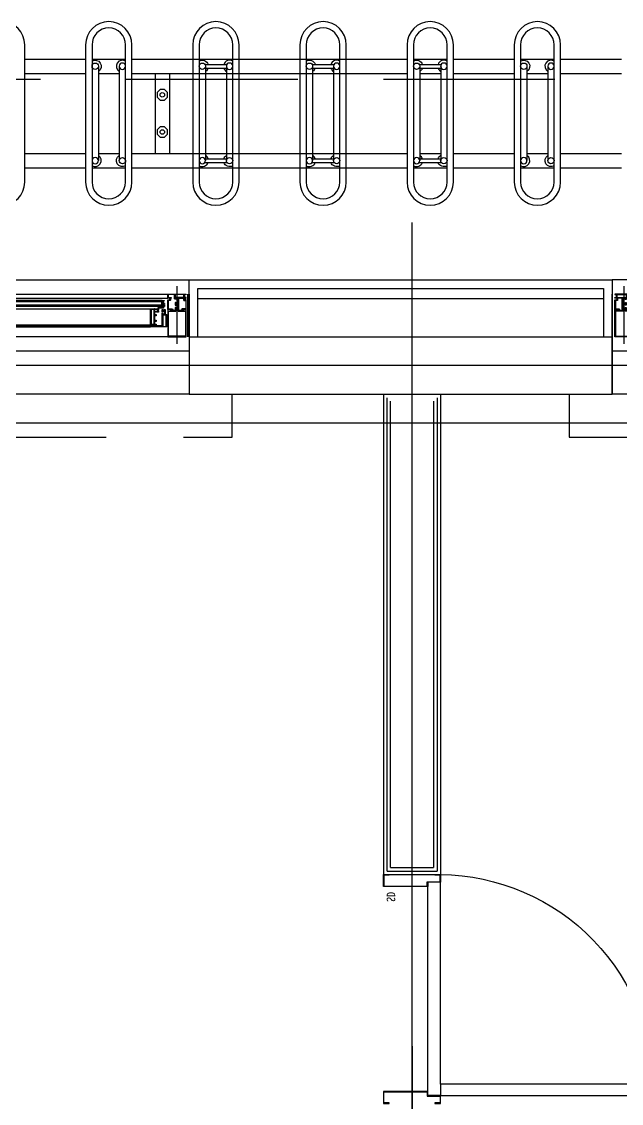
# Model space of a CAD drawing. Header units: millimetres. Extents: x -47382 to 204618, y -51045 to 127155.
# Drawn here: x 29034 to 31133, y 58391 to 62174 of the extents above; entities that cross this region are included whole.
import ezdxf
from ezdxf.enums import TextEntityAlignment as Align

# ---------------------------------------------------------------- set-up
doc = ezdxf.new("R2010")
doc.units = ezdxf.units.MM
doc.header["$LTSCALE"] = 300
doc.header["$MEASUREMENT"] = 0
for name, pattern in [('CEN', [62, 60, -1, 0, -1]), ('HID', [2, 1.1, -0.9]), ('STD_HIDDEN', [3, 2, -1])]:
    doc.linetypes.add(name, pattern=pattern)
doc.layers.get('0').update_dxf_attribs({"linetype": 'CONTINUOUS'})
for name, color, linetype in [('A-CEN', 1, 'CEN'), ('A-CURTAIN', 4, 'HID'), ('A-DOOR', 4, 'CONTINUOUS'), ('A-FLOR-FLIN-TYP2', 8, 'CONTINUOUS'), ('A-FLOR-INSL', 8, 'CONTINUOUS'), ('A-FLOR-LINE-ABOV', 6, 'STD_HIDDEN'), ('A-OUT-FIN-TYP2', 4, 'CONTINUOUS'), ('A-ST-AXIS-CEN', 252, 'CEN'), ('A-ST-CONC', 2, 'CONTINUOUS'), ('A-WALL-DRY1', 7, 'CONTINUOUS'), ('A-WIN', 4, 'CONTINUOUS'), ('base$0$A-FLOR-FLIN-TYP2', 8, 'CONTINUOUS')]:
    doc.layers.add(name, color=color, linetype=linetype)
doc.styles.add('돋움체', font='')
doc.styles.get('돋움체').set_extended_font_data('DotumChe')

# ---------------------------------------------------------------- blocks, each defined once
blk = doc.blocks.new('aw-1200a')
at = {"layer": 'A-WIN', "color": 4}
for p, q in [((0, 0), (200, 0)), ((0, 0), (0, -1220)), ((25.8, -42.5), (227.1, -42.5)), ((50, -75), (50, -1145)), ((186, -1145), (186, -75)), ((200, -1145), (200, -75)), ((177, -97.4), (153, -94.9)), ((156, -97.4), (162, -97.4)), ((156, -97.4), (156, -1122.6)), ((178, -97.4), (156, -97.4)), ((161, -97.4), (161, -1122.6)), ((173, -97.4), (173, -1122.6)), ((178, -97.4), (178, -1122.6)), ((85, -121.5), (85, -1085)), ((90, -121.5), (90, -1125.5)), ((93, -135), (93, -1085)), ((146, -113.9), (148, -113.9)), ((148, -135), (148, -1098.5)), ((146, -1106.1), (148, -1106.1)), ((177, -1122.6), (153, -1125.1)), ((156, -1122.6), (162, -1122.6)), ((178, -1122.6), (156, -1122.6)), ((25.8, -1177.5), (227.1, -1177.5)), ((0, -1220), (200, -1220))]:
    blk.add_line(p, q, dxfattribs=at)
for points in [[(146, -10), (146, -18.9, -1), (144.9, -18.9), (144.9, -18), (143.3, -18), (143.3, -24), (144.9, -24), (144.9, -23.1, -1), (146, -23.1), (146, -26.5, -0.414214), (145.5, -27), (143.5, -27, 0.414214), (143, -27.5), (143, -35.5, 0.414214), (143.5, -36), (157.2, -36), (157.5, -36.3), (157.8, -36), (185, -36, 0.414214), (186, -35), (186, -21.5), (185.3, -21.5, -1), (185.3, -20), (186, -20), (186, -10), (188, -10), (188, -14.9, 0.414214), (188.5, -15.4), (196.7, -15.4, -1), (196.7, -16.9), (188.5, -16.9, 0.414214), (188, -17.4), (188, -48, -0.414214), (187, -49), (184.5, -49), (184.5, -47.5), (185.7, -47.1, 0.322823), (186, -46.6), (186, -38.5, 0.414214), (185.5, -38), (169.5, -38, 0.414214), (169, -38.5), (169, -46.7, 0.284079), (169.3, -47.1), (170, -47.5), (170, -49), (162, -49, -0.414214), (161.5, -48.5), (161.5, -46.3, -1), (163, -46.3), (163, -46.5, 0.414214), (163.5, -47), (166.2, -47, 0.414214), (167, -46.2), (167, -38.8, 0.414214), (166.2, -38), (163.5, -38, 0.414214), (163, -38.5), (163, -38.8, -1), (161.5, -38.8), (161.5, -38.5, 0.414214), (161, -38), (154, -38, 0.414214), (153.5, -38.5), (153.5, -38.8, -1), (152, -38.8), (152, -38.5, 0.414214), (151.5, -38), (148.8, -38, 0.414214), (148, -38.8), (148, -46.2, 0.414214), (148.8, -47), (151.5, -47, 0.414214), (152, -46.5), (152, -46.3, -1), (153.5, -46.3), (153.5, -48.5, -0.414214), (153, -49), (143.5, -49, 0.414214), (143, -49.5), (143, -58.5, 0.414214), (143.5, -59), (144, -59, 0.414214), (144.5, -58.5), (144.5, -57.1, -1), (146, -57.1), (146, -62, -1), (144.9, -62), (144.9, -61), (143.3, -61), (143.3, -67), (144.9, -67), (144.9, -66.1, -1), (146, -66.1), (146, -75), (50, -75), (50, -10)], [(145, -38.5), (141, -38.5, -0.414214), (140.5, -38), (140.5, -13, 0.414214), (140, -12.5), (53, -12.5, 0.414214), (52.5, -13), (52.5, -72, 0.414214), (53, -72.5), (140, -72.5, 0.414214), (140.5, -72), (140.5, -47, -0.414214), (141, -46.5), (145, -46.5, 0.414214), (145.5, -46), (145.5, -39, 0.414214)], [(143.9, -23.9, -0.414214), (143.4, -23.4), (143.4, -18.7, -0.414214), (143.9, -18.2), (144.4, -18.2, -0.414214), (144.9, -18.7), (144.9, -19.5, 0.696601), (146.3, -19.5), (146.3, -10), (179, -10, -0.414214), (180, -11), (180, -17.5), (185.5, -17.5), (185.5, -19.5), (179, -19.5, -0.414214), (178, -18.5), (178, -12), (148.6, -12), (148.6, -25.5), (146.3, -25.5), (146.3, -22.5, 0.696601), (144.9, -22.5), (144.9, -23.4, -0.414214), (144.4, -23.9)], [(198, -17), (189.1, -17, 1), (189.1, -18.5), (198, -18.5, -0.414214), (198.5, -19), (198.5, -48.3, -0.414214), (197.5, -49.3), (184.2, -49.3), (184.2, -47.3), (185.7, -46.8), (185.7, -45.3), (183.7, -45.3, 0.414214), (182.7, -46.3), (182.7, -49.8, 0.414214), (183.7, -50.8), (197.5, -50.8, -0.414214), (198.5, -51.8), (198.5, -73, -0.414214), (198, -73.5), (188, -73.5, -0.414214), (187.5, -73), (187.5, -63.5), (185.3, -63.5, 1), (185.3, -65), (186, -65), (186, -75), (200, -75), (200, -10), (198.5, -10), (198.5, -16.5, -0.414214)], [(90, -135), (90, -131.5, 1), (88.5, -131.5), (88.5, -133), (87, -133), (87, -125), (88.5, -125), (88.5, -126.5, 1), (90, -126.5), (90, -123), (87, -123), (87, -95.5, -0.414213), (88, -94.5), (131.9, -94.5, 0.414213), (132.4, -94), (132.4, -92, 1), (131.4, -92), (131.4, -92.5), (129, -92.5, -0.414214), (128.5, -92), (128.5, -86, -0.414214), (129, -85.5), (131.4, -85.5), (131.4, -86, 1), (132.4, -86), (132.4, -85.5), (137.6, -85.5), (137.6, -86, 1), (138.6, -86), (138.6, -85.5), (141, -85.5, -0.414214), (141.5, -86), (141.5, -92, -0.414214), (141, -92.5), (138.6, -92.5), (138.6, -92, 1), (137.6, -92), (137.6, -94, 0.414214), (138.1, -94.5), (146, -94.5), (146, -91, 0.414214), (145.5, -90.5), (145.5, -90.5, 0.414214), (145, -91), (145, -92.5), (143.5, -92.5), (143.5, -85.5), (145, -85.5), (145, -87, 1), (146, -87), (146, -83.5), (135.3, -83.5), (135, -83.8), (134.7, -83.5), (129.5, -83.5, -0.414214), (129, -83), (129, -78), (121, -78), (121, -76, 0.414214), (120, -75, 0.414214), (119, -76), (119, -78), (93, -78), (93, -76, 0.414214), (92, -75, 0.414214), (91, -76), (91, -78), (85, -78), (85, -135)], [(143.9, -61.1, 0.414214), (143.4, -61.6), (143.4, -66.3, 0.414214), (143.9, -66.8), (144.4, -66.8, 0.414214), (144.9, -66.3), (144.9, -65.5, -0.696601), (146.3, -65.5), (146.3, -75), (179, -75, 0.414214), (180, -74), (180, -67.5), (185.5, -67.5), (185.5, -65.5), (179, -65.5, 0.414214), (178, -66.5), (178, -73), (148.6, -73), (148.6, -59.5), (146.3, -59.5), (146.3, -62.5, -0.696601), (144.9, -62.5), (144.9, -61.6, 0.414214), (144.4, -61.1)], [(90, -1085), (90, -1088.5, -1), (88.5, -1088.5), (88.5, -1087), (87, -1087), (87, -1095), (88.5, -1095), (88.5, -1093.5, -1), (90, -1093.5), (90, -1097), (87, -1097), (87, -1124.5, 0.414213), (88, -1125.5), (131.9, -1125.5, -0.414213), (132.4, -1126), (132.4, -1128, -1), (131.4, -1128), (131.4, -1127.5), (129, -1127.5, 0.414214), (128.5, -1128), (128.5, -1134, 0.414214), (129, -1134.5), (131.4, -1134.5), (131.4, -1134, -1), (132.4, -1134), (132.4, -1134.5), (137.6, -1134.5), (137.6, -1134, -1), (138.6, -1134), (138.6, -1134.5), (141, -1134.5, 0.414214), (141.5, -1134), (141.5, -1128, 0.414214), (141, -1127.5), (138.6, -1127.5), (138.6, -1128, -1), (137.6, -1128), (137.6, -1126, -0.414214), (138.1, -1125.5), (146, -1125.5), (146, -1129, -0.414214), (145.5, -1129.5), (145.5, -1129.5, -0.414214), (145, -1129), (145, -1127.5), (143.5, -1127.5), (143.5, -1134.5), (145, -1134.5), (145, -1133, -1), (146, -1133), (146, -1136.5), (135.3, -1136.5), (135, -1136.2), (134.7, -1136.5), (129.5, -1136.5, 0.414214), (129, -1137), (129, -1142), (121, -1142), (121, -1144, -0.414214), (120, -1145, -0.414214), (119, -1144), (119, -1142), (93, -1142), (93, -1144, -0.414214), (92, -1145, -0.414214), (91, -1144), (91, -1142), (85, -1142), (85, -1085)], [(146, -1210), (146, -1201.1, 1), (144.9, -1201.1), (144.9, -1202), (143.3, -1202), (143.3, -1196), (144.9, -1196), (144.9, -1196.9, 1), (146, -1196.9), (146, -1193.5, 0.414214), (145.5, -1193), (143.5, -1193, -0.414214), (143, -1192.5), (143, -1184.5, -0.414214), (143.5, -1184), (157.2, -1184), (157.5, -1183.7), (157.8, -1184), (185, -1184, -0.414214), (186, -1185), (186, -1198.5), (185.3, -1198.5, 1), (185.3, -1200), (186, -1200), (186, -1210), (188, -1210), (188, -1205.1, -0.414214), (188.5, -1204.6), (196.7, -1204.6, 1), (196.7, -1203.1), (188.5, -1203.1, -0.414214), (188, -1202.6), (188, -1172, 0.414214), (187, -1171), (184.5, -1171), (184.5, -1172.5), (185.7, -1172.9, -0.322823), (186, -1173.4), (186, -1181.5, -0.414214), (185.5, -1182), (169.5, -1182, -0.414214), (169, -1181.5), (169, -1173.3, -0.284079), (169.3, -1172.9), (170, -1172.5), (170, -1171), (162, -1171, 0.414214), (161.5, -1171.5), (161.5, -1173.7, 1), (163, -1173.7), (163, -1173.5, -0.414214), (163.5, -1173), (166.2, -1173, -0.414214), (167, -1173.8), (167, -1181.2, -0.414214), (166.2, -1182), (163.5, -1182, -0.414214), (163, -1181.5), (163, -1181.2, 1), (161.5, -1181.2), (161.5, -1181.5, -0.414214), (161, -1182), (154, -1182, -0.414214), (153.5, -1181.5), (153.5, -1181.2, 1), (152, -1181.2), (152, -1181.5, -0.414214), (151.5, -1182), (148.8, -1182, -0.414214), (148, -1181.2), (148, -1173.8, -0.414214), (148.8, -1173), (151.5, -1173, -0.414214), (152, -1173.5), (152, -1173.7, 1), (153.5, -1173.7), (153.5, -1171.5, 0.414214), (153, -1171), (143.5, -1171, -0.414214), (143, -1170.5), (143, -1161.5, -0.414214), (143.5, -1161), (144, -1161, -0.414214), (144.5, -1161.5), (144.5, -1162.9, 1), (146, -1162.9), (146, -1158, 1), (144.9, -1158), (144.9, -1159), (143.3, -1159), (143.3, -1153), (144.9, -1153), (144.9, -1153.9, 1), (146, -1153.9), (146, -1145), (50, -1145), (50, -1210)], [(145, -1181.5), (141, -1181.5, 0.414214), (140.5, -1182), (140.5, -1207, -0.414214), (140, -1207.5), (53, -1207.5, -0.414214), (52.5, -1207), (52.5, -1148, -0.414214), (53, -1147.5), (140, -1147.5, -0.414214), (140.5, -1148), (140.5, -1173, 0.414214), (141, -1173.5), (145, -1173.5, -0.414214), (145.5, -1174), (145.5, -1181, -0.414214)], [(143.9, -1158.9, -0.414214), (143.4, -1158.4), (143.4, -1153.7, -0.414214), (143.9, -1153.2), (144.4, -1153.2, -0.414214), (144.9, -1153.7), (144.9, -1154.5, 0.696601), (146.3, -1154.5), (146.3, -1145), (179, -1145, -0.414214), (180, -1146), (180, -1152.5), (185.5, -1152.5), (185.5, -1154.5), (179, -1154.5, -0.414214), (178, -1153.5), (178, -1147), (148.6, -1147), (148.6, -1160.5), (146.3, -1160.5), (146.3, -1157.5, 0.696601), (144.9, -1157.5), (144.9, -1158.4, -0.414214), (144.4, -1158.9)], [(198, -1203), (189.1, -1203, -1), (189.1, -1201.5), (198, -1201.5, 0.414214), (198.5, -1201), (198.5, -1171.7, 0.414214), (197.5, -1170.7), (184.2, -1170.7), (184.2, -1172.7), (185.7, -1173.2), (185.7, -1174.7), (183.7, -1174.7, -0.414214), (182.7, -1173.7), (182.7, -1170.2, -0.414214), (183.7, -1169.2), (197.5, -1169.2, 0.414214), (198.5, -1168.2), (198.5, -1147, 0.414214), (198, -1146.5), (188, -1146.5, 0.414214), (187.5, -1147), (187.5, -1156.5), (185.3, -1156.5, -1), (185.3, -1155), (186, -1155), (186, -1145), (200, -1145), (200, -1210), (198.5, -1210), (198.5, -1203.5, 0.414214)], [(143.9, -1196.1, 0.414214), (143.4, -1196.6), (143.4, -1201.3, 0.414214), (143.9, -1201.8), (144.4, -1201.8, 0.414214), (144.9, -1201.3), (144.9, -1200.5, -0.696601), (146.3, -1200.5), (146.3, -1210), (179, -1210, 0.414214), (180, -1209), (180, -1202.5), (185.5, -1202.5), (185.5, -1200.5), (179, -1200.5, 0.414214), (178, -1201.5), (178, -1208), (148.6, -1208), (148.6, -1194.5), (146.3, -1194.5), (146.3, -1197.5, -0.696601), (144.9, -1197.5), (144.9, -1196.6, 0.414214), (144.4, -1196.1)]]:
    blk.add_lwpolyline(points, format="xyb", close=True, dxfattribs=at)
for points in [[(126.5, -80), (126.5, -92.5), (87, -92.5), (87, -80)], [(177, -97.4), (153, -97.4), (153, -94.9), (177, -94.9)], [(95, -133), (95, -123), (146, -123), (146, -133)], [(95, -1087), (95, -1097), (146, -1097), (146, -1087)], [(126.5, -1140), (126.5, -1127.5), (87, -1127.5), (87, -1140)], [(177, -1122.6), (153, -1122.6), (153, -1125.1), (177, -1125.1)]]:
    blk.add_lwpolyline(points, close=True, dxfattribs=at)
for points in [[(148, -121.5), (148.5, -121.5, 1), (148.5, -120), (148, -120), (148, -116.3), (147.7, -116), (148, -115.7), (148, -108.8), (153, -108.8), (153, -94.9), (155, -94.9), (155, -93.6), (153, -93.6), (153, -91.4), (167.7, -91.4), (167.7, -93.6), (165.7, -93.6), (165.7, -94.9), (169, -94.9), (169, -91.4), (178, -91.4), (178, -87.5, 0.414214), (177.7, -87.2), (176.8, -87.2, 0.414214), (176.5, -87.5), (176.5, -89.4), (167.2, -89.4), (167.2, -86.2), (164.2, -86.2, 0.414214), (163.7, -86.7), (163.7, -87.4, 0.414214), (164.2, -87.9), (165.2, -87.9), (165.2, -89.4), (163.7, -89.4), (161.5, -89.4), (161.5, -86.2), (157, -86.2, 0.414214), (156.5, -86.7), (156.5, -87.4, 0.414214), (157, -87.9), (159.5, -87.9), (159.5, -89.4), (151, -89.4), (151, -106.8), (144.5, -106.8, 0.414214), (144, -107.3, 0.414214), (144.5, -107.8), (145.4, -107.8, -0.414214), (146, -108.4, -0.414214), (145.4, -109), (139.2, -109, -0.414214), (138.6, -108.4, -0.414214), (139.2, -107.8), (140.1, -107.8, 0.414214), (140.6, -107.3, 0.414214), (140.1, -106.8), (137, -106.8), (137, -112.9, 0.414214), (137.5, -113.4), (139.5, -113.4, 1), (139.5, -112.4, -0.414214), (139, -111.9), (139, -111.6, -0.414214), (139.6, -111), (145.4, -111, -0.414214), (146, -111.6), (146, -111.9, -0.414214), (145.5, -112.4, 1), (145.5, -113.4, -0.414214), (146, -113.9), (146, -118.1, -0.414214), (145.5, -118.6, 1), (145.5, -119.6, -0.414214), (146, -120.1), (146, -120.4, -0.414214), (145.4, -121), (139.6, -121, -0.414214), (139, -120.4), (139, -120.1, -0.414214), (139.5, -119.6, 1), (139.5, -118.6), (137.5, -118.6, 0.414214), (137, -119.1), (137, -121), (128.5, -121), (128.5, -116), (124, -116), (124, -118), (126.5, -118), (126.5, -121), (106.5, -121), (106.5, -118), (109, -118), (109, -116), (104.5, -116), (104.5, -121), (95, -121), (95, -116), (93, -116), (93, -135), (148, -135), (148, -121.5)], [(148, -1098.5), (148.5, -1098.5, -1), (148.5, -1100), (148, -1100), (148, -1103.7), (147.7, -1104), (148, -1104.3), (148, -1111.2), (153, -1111.2), (153, -1125.1), (155, -1125.1), (155, -1126.4), (153, -1126.4), (153, -1128.6), (167.7, -1128.6), (167.7, -1126.4), (165.7, -1126.4), (165.7, -1125.1), (169, -1125.1), (169, -1128.6), (178, -1128.6), (178, -1132.5, -0.414214), (177.7, -1132.8), (176.8, -1132.8, -0.414214), (176.5, -1132.5), (176.5, -1130.6), (167.2, -1130.6), (167.2, -1133.8), (164.2, -1133.8, -0.414214), (163.7, -1133.3), (163.7, -1132.6, -0.414214), (164.2, -1132.1), (165.2, -1132.1), (165.2, -1130.6), (163.7, -1130.6), (161.5, -1130.6), (161.5, -1133.8), (157, -1133.8, -0.414214), (156.5, -1133.3), (156.5, -1132.6, -0.414214), (157, -1132.1), (159.5, -1132.1), (159.5, -1130.6), (151, -1130.6), (151, -1113.2), (144.5, -1113.2, -0.414214), (144, -1112.7, -0.414214), (144.5, -1112.2), (145.4, -1112.2, 0.414214), (146, -1111.6, 0.414214), (145.4, -1111), (139.2, -1111, 0.414214), (138.6, -1111.6, 0.414214), (139.2, -1112.2), (140.1, -1112.2, -0.414214), (140.6, -1112.7, -0.414214), (140.1, -1113.2), (137, -1113.2), (137, -1107.1, -0.414214), (137.5, -1106.6), (139.5, -1106.6, -1), (139.5, -1107.6, 0.414214), (139, -1108.1), (139, -1108.4, 0.414214), (139.6, -1109), (145.4, -1109, 0.414214), (146, -1108.4), (146, -1108.1, 0.414214), (145.5, -1107.6, -1), (145.5, -1106.6, 0.414214), (146, -1106.1), (146, -1101.9, 0.414214), (145.5, -1101.4, -1), (145.5, -1100.4, 0.414214), (146, -1099.9), (146, -1099.6, 0.414214), (145.4, -1099), (139.6, -1099, 0.414214), (139, -1099.6), (139, -1099.9, 0.414214), (139.5, -1100.4, -1), (139.5, -1101.4), (137.5, -1101.4, -0.414214), (137, -1100.9), (137, -1099), (128.5, -1099), (128.5, -1104), (124, -1104), (124, -1102), (126.5, -1102), (126.5, -1099), (106.5, -1099), (106.5, -1102), (109, -1102), (109, -1104), (104.5, -1104), (104.5, -1099), (95, -1099), (95, -1104), (93, -1104), (93, -1085), (148, -1085), (148, -1098.5)]]:
    blk.add_lwpolyline(points, format="xyb", dxfattribs=at)
for centre, radius, start, end in [((135, -99.8), 6.14, 63.4061, 116.5939), ((127.7, -116), 9.86, 343.8262, 16.1738), ((185.9, -94.4), 8.43, 159.237, 200.763), ((135, -1120.2), 6.14, 243.4061, 296.5939), ((127.7, -1104), 9.86, 343.8262, 16.1738), ((185.9, -1125.6), 8.43, 159.237, 200.763)]:
    blk.add_arc(centre, radius, start, end, dxfattribs=at)
blk = doc.blocks.new('A$C425351A3')
at = {"layer": 'A-DOOR', "color": 4}
for p, q in [((0, 27.1), (0, 227.1)), ((0, 227.1), (3620, 227.1)), ((42.5, 201.3), (42.5, 0)), ((0, 177.1), (0, 27.1)), ((5, 177.1), (5, 27.1)), ((75, 177.1), (2377.5, 177.1)), ((1117.5, 137.1), (94.5, 137.1)), ((1117.5, 142.1), (135, 142.1)), ((1117.5, 134.1), (135, 134.1)), ((113.9, 81.1), (113.9, 79.1)), ((1145.7, 79.1), (121.5, 79.1)), ((2377.5, 41.1), (75, 41.1)), ((97.4, 50.1), (94.9, 74.1)), ((97.4, 71.1), (97.4, 65.1)), ((97.4, 71.1), (1155.1, 71.1)), ((97.4, 49.1), (97.4, 71.1)), ((97.4, 66.1), (1155.1, 66.1)), ((97.4, 54.1), (1155.1, 54.1)), ((97.4, 49.1), (2355.1, 49.1)), ((2377.5, 27.1), (75, 27.1))]:
    blk.add_line(p, q, dxfattribs=at)
for points in [[(10, 81.1), (19, 81.1, 1), (19, 82.2), (18, 82.2), (18, 83.8), (24, 83.8), (24, 82.2), (23.1, 82.2, 1), (23.1, 81.1), (26.5, 81.1, 0.414214), (27, 81.6), (27, 83.6, -0.414214), (27.5, 84.1), (35.5, 84.1, -0.414214), (36, 83.6), (36, 69.9), (36.3, 69.6), (36, 69.3), (36, 42.1, -0.414214), (35, 41.1), (21.5, 41.1), (21.5, 41.8, 1), (20, 41.8), (20, 41.1), (10, 41.1), (10, 39.1), (14.9, 39.1, -0.414214), (15.4, 38.6), (15.4, 30.3, 1), (16.9, 30.3), (16.9, 38.6, -0.414214), (17.4, 39.1), (48, 39.1, 0.414214), (49, 40.1), (49, 42.6), (47.5, 42.6), (47.1, 41.4, -0.322823), (46.6, 41.1), (38.5, 41.1, -0.414214), (38, 41.6), (38, 57.6, -0.414214), (38.5, 58.1), (46.7, 58.1, -0.284079), (47.1, 57.8), (47.5, 57.1), (49, 57.1), (49, 65.1, 0.414214), (48.5, 65.6), (46.3, 65.6, 1), (46.3, 64.1), (46.5, 64.1, -0.414214), (47, 63.6), (47, 60.9, -0.414214), (46.2, 60.1), (38.8, 60.1, -0.414214), (38, 60.9), (38, 63.6, -0.414214), (38.5, 64.1), (38.8, 64.1, 1), (38.8, 65.6), (38.5, 65.6, -0.414214), (38, 66.1), (38, 73.1, -0.414214), (38.5, 73.6), (38.8, 73.6, 1), (38.8, 75.1), (38.5, 75.1, -0.414214), (38, 75.6), (38, 78.3, -0.414214), (38.8, 79.1), (46.2, 79.1, -0.414214), (47, 78.3), (47, 75.6, -0.414214), (46.5, 75.1), (46.3, 75.1, 1), (46.3, 73.6), (48.5, 73.6, 0.414214), (49, 74.1), (49, 83.6, -0.414214), (49.5, 84.1), (58.5, 84.1, -0.414214), (59, 83.6), (59, 83.1, -0.414214), (58.5, 82.6), (57.1, 82.6, 1), (57.1, 81.1), (62, 81.1, 1), (62, 82.2), (61, 82.2), (61, 83.8), (67, 83.8), (67, 82.2), (66.1, 82.2, 1), (66.1, 81.1), (75, 81.1), (75, 177.1), (10, 177.1)], [(38.5, 82.1), (38.5, 86.1, 0.414214), (38, 86.6), (13, 86.6, -0.414214), (12.5, 87.1), (12.5, 174.1, -0.414214), (13, 174.6), (72, 174.6, -0.414214), (72.5, 174.1), (72.5, 87.1, -0.414214), (72, 86.6), (47, 86.6, 0.414214), (46.5, 86.1), (46.5, 82.1, -0.414214), (46, 81.6), (39, 81.6, -0.414214)], [(135, 137.1), (131.5, 137.1, -1), (131.5, 138.6), (133, 138.6), (133, 140.1), (125, 140.1), (125, 138.6), (126.5, 138.6, -1), (126.5, 137.1), (123, 137.1), (123, 140.1), (95.5, 140.1, 0.414213), (94.5, 139.1), (94.5, 95.2, -0.414213), (94, 94.7), (92, 94.7, -1), (92, 95.7), (92.5, 95.7), (92.5, 98.1, 0.414214), (92, 98.6), (86, 98.6, 0.414214), (85.5, 98.1), (85.5, 95.7), (86, 95.7, -1), (86, 94.7), (85.5, 94.7), (85.5, 89.5), (86, 89.5, -1), (86, 88.5), (85.5, 88.5), (85.5, 86.1, 0.414214), (86, 85.6), (92, 85.6, 0.414214), (92.5, 86.1), (92.5, 88.5), (92, 88.5, -1), (92, 89.5), (94, 89.5, -0.414214), (94.5, 89), (94.5, 81.1), (91, 81.1, -0.414214), (90.5, 81.6), (90.5, 81.6, -0.414214), (91, 82.1), (92.5, 82.1), (92.5, 83.6), (85.5, 83.6), (85.5, 82.1), (87, 82.1, -1), (87, 81.1), (83.5, 81.1), (83.5, 91.8), (83.8, 92.1), (83.5, 92.4), (83.5, 97.6, 0.414214), (83, 98.1), (78, 98.1), (78, 106.1), (76, 106.1, -0.414214), (75, 107.1, -0.414214), (76, 108.1), (78, 108.1), (78, 134.1), (76, 134.1, -0.414214), (75, 135.1, -0.414214), (76, 136.1), (78, 136.1), (78, 142.1), (135, 142.1)], [(23.9, 83.2, 0.414214), (23.4, 83.7), (18.7, 83.7, 0.414214), (18.2, 83.2), (18.2, 82.7, 0.414214), (18.7, 82.2), (19.5, 82.2, -0.696601), (19.5, 80.8), (10, 80.8), (10, 48.1, 0.414214), (11, 47.1), (17.5, 47.1), (17.5, 41.6), (19.5, 41.6), (19.5, 48.1, 0.414214), (18.5, 49.1), (12, 49.1), (12, 78.5), (25.5, 78.5), (25.5, 80.8), (22.5, 80.8, -0.696601), (22.5, 82.2), (23.4, 82.2, 0.414214), (23.9, 82.7)], [(61.2, 83.2, -0.414214), (61.7, 83.7), (66.4, 83.7, -0.414214), (66.9, 83.2), (66.9, 82.7, -0.414214), (66.4, 82.2), (65.5, 82.2, 0.696601), (65.5, 80.8), (75, 80.8), (75, 48.1, -0.414214), (74, 47.1), (67.5, 47.1), (67.5, 41.6), (65.5, 41.6), (65.5, 48.1, -0.414214), (66.5, 49.1), (73, 49.1), (73, 78.5), (59.5, 78.5), (59.5, 80.8), (62.5, 80.8, 0.696601), (62.5, 82.2), (61.7, 82.2, -0.414214), (61.2, 82.7)], [(17, 29.1), (17, 38, -1), (18.5, 38), (18.5, 29.1, 0.414214), (19, 28.6), (48.3, 28.6, 0.414214), (49.3, 29.6), (49.3, 42.9), (47.3, 42.9), (46.8, 41.4), (45.3, 41.4), (45.3, 43.4, -0.414214), (46.3, 44.4), (49.8, 44.4, -0.414214), (50.8, 43.4), (50.8, 29.6, 0.414214), (51.8, 28.6), (73, 28.6, 0.414214), (73.5, 29.1), (73.5, 39.1, 0.414214), (73, 39.6), (63.5, 39.6), (63.5, 41.8, -1), (65, 41.8), (65, 41.1), (75, 41.1), (75, 27.1), (10, 27.1), (10, 28.6), (16.5, 28.6, 0.414214)]]:
    blk.add_lwpolyline(points, format="xyb", close=True, dxfattribs=at)
for points in [[(80, 100.6), (92.5, 100.6), (92.5, 140.1), (80, 140.1)], [(133, 132.1), (123, 132.1), (123, 81.1), (133, 81.1)], [(97.4, 50.1), (97.4, 74.1), (94.9, 74.1), (94.9, 50.1)]]:
    blk.add_lwpolyline(points, close=True, dxfattribs=at)
blk.add_lwpolyline([(121.5, 79.1), (121.5, 78.6, -1), (120, 78.6), (120, 79.1), (116.3, 79.1), (116, 79.4), (115.7, 79.1), (108.8, 79.1), (108.8, 74.1), (94.9, 74.1), (94.9, 72.1), (93.6, 72.1), (93.6, 74.1), (91.4, 74.1), (91.4, 59.4), (93.6, 59.4), (93.6, 61.4), (94.9, 61.4), (94.9, 58.1), (91.4, 58.1), (91.4, 49.1), (87.5, 49.1, -0.414214), (87.2, 49.4), (87.2, 50.3, -0.414214), (87.5, 50.6), (89.4, 50.6), (89.4, 59.9), (86.2, 59.9), (86.2, 62.9, -0.414214), (86.7, 63.4), (87.4, 63.4, -0.414214), (87.9, 62.9), (87.9, 61.9), (89.4, 61.9), (89.4, 63.4), (89.4, 65.6), (86.2, 65.6), (86.2, 70.1, -0.414214), (86.7, 70.6), (87.4, 70.6, -0.414214), (87.9, 70.1), (87.9, 67.6), (89.4, 67.6), (89.4, 76.1), (106.8, 76.1), (106.8, 82.6, -0.414214), (107.3, 83.1, -0.414214), (107.8, 82.6), (107.8, 81.7, 0.414214), (108.4, 81.1, 0.414214), (109, 81.7), (109, 87.9, 0.414214), (108.4, 88.5, 0.414214), (107.8, 87.9), (107.8, 87, -0.414214), (107.3, 86.5, -0.414214), (106.8, 87), (106.8, 90.1), (112.9, 90.1, -0.414214), (113.4, 89.6), (113.4, 87.6, -1), (112.4, 87.6, 0.414214), (111.9, 88.1), (111.6, 88.1, 0.414214), (111, 87.5), (111, 81.7, 0.414214), (111.6, 81.1), (111.9, 81.1, 0.414214), (112.4, 81.6, -1), (113.4, 81.6, 0.414214), (113.9, 81.1), (118.1, 81.1, 0.414214), (118.6, 81.6, -1), (119.6, 81.6, 0.414214), (120.1, 81.1), (120.4, 81.1, 0.414214), (121, 81.7), (121, 87.5, 0.414214), (120.4, 88.1), (120.1, 88.1, 0.414214), (119.6, 87.6, -1), (118.6, 87.6), (118.6, 89.6, -0.414214), (119.1, 90.1), (121, 90.1), (121, 98.6), (116, 98.6), (116, 103.1), (118, 103.1), (118, 100.6), (121, 100.6), (121, 120.6), (118, 120.6), (118, 118.1), (116, 118.1), (116, 122.6), (121, 122.6), (121, 132.1), (116, 132.1), (116, 134.1), (135, 134.1), (135, 79.1), (121.5, 79.1)], format="xyb", dxfattribs=at)
for centre, radius, start, end in [((99.8, 92.1), 6.14, 153.4061, 206.5939), ((116, 99.4), 9.86, 253.8262, 286.1738), ((94.4, 41.2), 8.43, 69.237, 110.763)]:
    blk.add_arc(centre, radius, start, end, dxfattribs=at)
blk = doc.blocks.new('G$C37D8D55C')
at = {"layer": 'A-DOOR', "color": 4}
for p, q in [((0, 758), (0, 800)), ((0, 800), (20, 800)), ((20, 798.3), (1.7, 798.3)), ((1.7, 798.3), (1.7, 759.7)), ((20, 800), (20, 798.3)), ((180, 800), (200, 800)), ((180, 798.3), (180, 800)), ((198.3, 798.3), (180, 798.3)), ((198.3, 774.7), (198.3, 798.3)), ((200, 800), (200, 773)), ((155, 758), (0, 758)), ((1.7, 759.7), (153.3, 759.7)), ((153.3, 759.7), (153.3, 774.7)), ((153.3, 774.7), (198.3, 774.7)), ((200, 773), (155, 773)), ((155, 773), (155, 758)), ((155, 758), (155, 42)), ((200, 733), (200, 27)), ((155, 42), (0, 42)), ((0, 42), (0, 0)), ((1.7, 1.7), (1.7, 40.3)), ((1.7, 40.3), (153.3, 40.3)), ((153.3, 40.3), (153.3, 25.3)), ((155, 27), (155, 42)), ((0, 0), (20, 0)), ((20, 1.7), (1.7, 1.7)), ((20, 0), (20, 1.7)), ((153.3, 25.3), (198.3, 25.3)), ((200, 27), (155, 27)), ((198.3, 1.7), (180, 1.7)), ((180, 1.7), (180, 0)), ((180, 0), (200, 0)), ((198.3, 25.3), (198.3, 1.7)), ((200, 0), (200, 27))]:
    blk.add_line(p, q, dxfattribs=at)
blk.add_lwpolyline([(200, 773), (946, 773), (946, 733), (200, 733)], close=True, dxfattribs=at)
blk.add_arc((193.2, 753), 753, 270.5147, 1.5219, dxfattribs=at)
at = {"layer": 'A-DOOR', "color": 4, "style": '돋움체', "width": 0.9}
blk.add_text('SD', height=30, rotation=270, dxfattribs=at).set_placement((26.2, 95.6), align=Align.MIDDLE_LEFT)

msp = doc.modelspace()

# ---------------------------------------------------------------- linework, layer by layer
at = {"layer": 'A-CEN'}
for p, q in [((30400, 57891.4), (30400, 61471.4)), ((30400, 58591.4), (30400, 55971.4))]:
    msp.add_line(p, q, dxfattribs=at)
msp.add_lwpolyline([(36850, 60971.4), (25000, 60971.4)], dxfattribs=at)
at = {"layer": 'A-CURTAIN'}
for points in [[(26000, 60871.4), (26000, 60721.4), (29770, 60721.4), (29770, 60871.4)], [(30950, 60871.4), (30950, 60721.4), (32470, 60721.4), (32470, 60871.4)]]:
    msp.add_lwpolyline(points, dxfattribs=at)
at = {"layer": 'A-FLOR-FLIN-TYP2'}
for p, q in [((26000, 61271.4), (29620, 61271.4)), ((32320, 61271.4), (31100, 61271.4)), ((29620, 60871.4), (26000, 60871.4)), ((32320, 60871.4), (31100, 60871.4))]:
    msp.add_line(p, q, dxfattribs=at)
at = {"layer": 'A-FLOR-INSL'}
msp.add_line((29650, 61206.4), (31070, 61206.4), dxfattribs=at)
at = {"layer": 'A-FLOR-LINE-ABOV'}
msp.add_lwpolyline([(35400, 61971.4), (24500, 61971.4), (24500, 55571.4), (25200, 55571.4)], dxfattribs=at)
at = {"layer": 'A-OUT-FIN-TYP2'}
for p, q in [((29620, 61271.4), (31100, 61271.4)), ((29620, 61071.4), (29620, 61271.4)), ((29650, 61241.4), (31070, 61241.4)), ((29650, 61071.4), (29650, 61241.4)), ((31070, 61241.4), (31070, 61071.4)), ((31100, 61271.4), (31100, 61071.4))]:
    msp.add_line(p, q, dxfattribs=at)
at = {"layer": 'A-ST-AXIS-CEN'}
msp.add_line((0, 60771.4), (33800, 60771.4), dxfattribs=at)
at = {"layer": 'A-ST-CONC'}
for p, q in [((29620, 61071.4), (31100, 61071.4)), ((29620, 61071.4), (29620, 60871.4)), ((31100, 60871.4), (31100, 61071.4)), ((31100, 60871.4), (31100, 61071.4)), ((31100, 61071.4), (31100, 60871.4)), ((29620, 60871.4), (31100, 60871.4))]:
    msp.add_line(p, q, dxfattribs=at)
at = {"layer": 'A-WALL-DRY1'}
for p, q in [((30300, 60871.4), (30300, 59191.4)), ((30500, 60871.4), (30500, 59191.4)), ((30312.5, 59203.9), (30312.5, 60858.9)), ((30325, 59216.4), (30325, 60846.4)), ((30475, 60846.4), (30475, 59216.4)), ((30487.5, 60858.9), (30487.5, 59203.9)), ((30312.5, 59203.9), (30487.5, 59203.9)), ((30325, 59216.4), (30475, 59216.4)), ((30300, 59191.4), (30500, 59191.4))]:
    msp.add_line(p, q, dxfattribs=at)
at = {"layer": 'base$0$A-FLOR-FLIN-TYP2'}
for p, q in [((29044.7, 62043.1), (29257.7, 62043.1)), ((29279.9, 62043.1), (29397.4, 62043.1)), ((29419.7, 62043.1), (30382.7, 62043.1)), ((30029.9, 62043.1), (30147.4, 62043.1)), ((30404.9, 62043.1), (30522.4, 62043.1)), ((30544.7, 62043.1), (30757.7, 62043.1)), ((30779.9, 62043.1), (30897.4, 62043.1)), ((30919.7, 62043.1), (31132.7, 62043.1)), ((29302.2, 62018.1), (29302.2, 61688.1)), ((29375.2, 62018.1), (29375.2, 61688.1)), ((29675.2, 62024.4), (29752.1, 62024.4)), ((29677.2, 62018.1), (29677.2, 61688.1)), ((29677.2, 62011.7), (29750.2, 62011.7)), ((29750.2, 62018.1), (29750.2, 61688.1)), ((30050.2, 62024.4), (30127.1, 62024.4)), ((30052.2, 62018.1), (30052.2, 61688.1)), ((30052.2, 62011.7), (30125.2, 62011.7)), ((30125.2, 62018.1), (30125.2, 61688.1)), ((30425.2, 62024.4), (30502.1, 62024.4)), ((30427.2, 62018.1), (30427.2, 61688.1)), ((30427.2, 62011.7), (30500.2, 62011.7)), ((30500.2, 62018.1), (30500.2, 61688.1)), ((30802.2, 62018.1), (30802.2, 61688.1)), ((30875.2, 62018.1), (30875.2, 61688.1)), ((29044.7, 61993.1), (29257.7, 61993.1)), ((29302.2, 61993.1), (29375.2, 61993.1)), ((29419.7, 61993.1), (30382.7, 61993.1)), ((29501, 61993.1), (29501, 61713.1)), ((29551, 61993.1), (29551, 61713.1)), ((30052.2, 61993.1), (30125.2, 61993.1)), ((30427.2, 61993.1), (30500.2, 61993.1)), ((30544.7, 61993.1), (30757.7, 61993.1)), ((30802.2, 61993.1), (30875.2, 61993.1)), ((30919.7, 61993.1), (31132.7, 61993.1)), ((29044.7, 61713.1), (29257.7, 61713.1)), ((29302.2, 61713.1), (29375.2, 61713.1)), ((29419.7, 61713.1), (30382.7, 61713.1)), ((30052.2, 61713.1), (30125.2, 61713.1)), ((30427.2, 61713.1), (30500.2, 61713.1)), ((30544.7, 61713.1), (30757.7, 61713.1)), ((30802.2, 61713.1), (30875.2, 61713.1)), ((30919.7, 61713.1), (31132.7, 61713.1)), ((29044.7, 61663.1), (29257.7, 61663.1)), ((29279.9, 61663.1), (29397.4, 61663.1)), ((29419.7, 61663.1), (30382.7, 61663.1)), ((29675.2, 61681.7), (29752.1, 61681.7)), ((29677.2, 61694.4), (29750.2, 61694.4)), ((30029.9, 61663.1), (30147.4, 61663.1)), ((30050.2, 61681.7), (30127.1, 61681.7)), ((30052.2, 61694.4), (30125.2, 61694.4)), ((30404.9, 61663.1), (30522.4, 61663.1)), ((30425.2, 61681.7), (30502.1, 61681.7)), ((30427.2, 61694.4), (30500.2, 61694.4)), ((30544.7, 61663.1), (30757.7, 61663.1)), ((30779.9, 61663.1), (30897.4, 61663.1)), ((30919.7, 61663.1), (31132.7, 61663.1))]:
    msp.add_line(p, q, dxfattribs=at)
for points in [[(28882.7, 61613.1, 1), (29044.7, 61613.1), (29044.7, 62093.1, 1), (28882.7, 62093.1), (28882.7, 61613.1)], [(29257.7, 61613.1, 1), (29419.7, 61613.1), (29419.7, 62093.1, 1), (29257.7, 62093.1), (29257.7, 61613.1)], [(29279.9, 61613.1, 1), (29397.4, 61613.1), (29397.4, 62093.1, 1), (29279.9, 62093.1)], [(29632.7, 61613.1, 1), (29794.7, 61613.1), (29794.7, 62093.1, 1), (29632.7, 62093.1), (29632.7, 61613.1)], [(29654.9, 61613.1, 1), (29772.4, 61613.1), (29772.4, 62093.1, 1), (29654.9, 62093.1)], [(30007.7, 61613.1, 1), (30169.7, 61613.1), (30169.7, 62093.1, 1), (30007.7, 62093.1), (30007.7, 61613.1)], [(30029.9, 61613.1, 1), (30147.4, 61613.1), (30147.4, 62093.1, 1), (30029.9, 62093.1)], [(30382.7, 61613.1, 1), (30544.7, 61613.1), (30544.7, 62093.1, 1), (30382.7, 62093.1), (30382.7, 61613.1)], [(30404.9, 61613.1, 1), (30522.4, 61613.1), (30522.4, 62093.1, 1), (30404.9, 62093.1)], [(30757.7, 61613.1, 1), (30919.7, 61613.1), (30919.7, 62093.1, 1), (30757.7, 62093.1), (30757.7, 61613.1)], [(30779.9, 61613.1, 1), (30897.4, 61613.1), (30897.4, 62093.1, 1), (30779.9, 62093.1)]]:
    msp.add_lwpolyline(points, format="xyb", close=True, dxfattribs=at)
for points in [[(29279.9, 62036.1, -0.999292), (29302.1, 62000.1, -1)], [(29397.4, 62036.1, 0.999293), (29375.1, 62000.1, 1)], [(29654.9, 62036.1, -0.489155), (29686.2, 62024.4, -1)], [(29772.4, 62036.1, 0.489155), (29741.1, 62024.4, 1)], [(30029.9, 62036.1, -0.489155), (30061.2, 62024.4, -1)], [(30147.4, 62036.1, 0.489155), (30116.1, 62024.4, 1)], [(30404.9, 62036.1, -0.489155), (30436.2, 62024.4, -1)], [(30522.4, 62036.1, 0.489155), (30491.1, 62024.4, 1)], [(30779.9, 62036.1, -0.999292), (30802.1, 62000.1, -1)], [(30897.4, 62036.1, 0.999293), (30875.1, 62000.1, 1)], [(29279.9, 62018.1, -1), (29302.2, 62018.1, -1)], [(29302.2, 62018.1, -1), (29279.9, 62018.1, -1)], [(29375.1, 62018.1, 1), (29397.4, 62018.1, 1)], [(29397.5, 62018.1, 1), (29375.2, 62018.1, 1)], [(29654.9, 62018.1, -1), (29677.2, 62018.1, -1)], [(29677.2, 62018.1, -1), (29654.9, 62018.1, -1)], [(29686.2, 62011.7, -0.179534), (29677.1, 62000.1, -1)], [(29741.1, 62011.7, 0.179534), (29750.1, 62000.1, 1)], [(29750.1, 62018.1, 1), (29772.4, 62018.1, 1)], [(29772.5, 62018.1, 1), (29750.2, 62018.1, 1)], [(30029.9, 62018.1, -1), (30052.2, 62018.1, -1)], [(30052.2, 62018.1, -1), (30029.9, 62018.1, -1)], [(30061.2, 62011.7, -0.179534), (30052.1, 62000.1, -1)], [(30116.1, 62011.7, 0.179534), (30125.1, 62000.1, 1)], [(30125.1, 62018.1, 1), (30147.4, 62018.1, 1)], [(30147.5, 62018.1, 1), (30125.2, 62018.1, 1)], [(30404.9, 62018.1, -1), (30427.2, 62018.1, -1)], [(30427.2, 62018.1, -1), (30404.9, 62018.1, -1)], [(30436.2, 62011.7, -0.179534), (30427.1, 62000.1, -1)], [(30491.1, 62011.7, 0.179534), (30500.1, 62000.1, 1)], [(30500.1, 62018.1, 1), (30522.4, 62018.1, 1)], [(30522.5, 62018.1, 1), (30500.2, 62018.1, 1)], [(30779.9, 62018.1, -1), (30802.2, 62018.1, -1)], [(30802.2, 62018.1, -1), (30779.9, 62018.1, -1)], [(30875.1, 62018.1, 1), (30897.4, 62018.1, 1)], [(30897.5, 62018.1, 1), (30875.2, 62018.1, 1)], [(29279.9, 61670.1, 0.999292), (29302.1, 61706, 1)], [(29302.2, 61688.1, 1), (29279.9, 61688.1, 1)], [(29397.4, 61670.1, -0.999293), (29375.1, 61706, -1)], [(29375.1, 61688.1, -1), (29397.4, 61688.1, -1)], [(29677.2, 61688.1, 1), (29654.9, 61688.1, 1)], [(29686.2, 61694.4, 0.179534), (29677.1, 61706, 1)], [(29741.1, 61694.4, -0.179534), (29750.1, 61706, -1)], [(29750.1, 61688.1, -1), (29772.4, 61688.1, -1)], [(30052.2, 61688.1, 1), (30029.9, 61688.1, 1)], [(30061.2, 61694.4, 0.179534), (30052.1, 61706, 1)], [(30116.1, 61694.4, -0.179534), (30125.1, 61706, -1)], [(30125.1, 61688.1, -1), (30147.4, 61688.1, -1)], [(30427.2, 61688.1, 1), (30404.9, 61688.1, 1)], [(30436.2, 61694.4, 0.179534), (30427.1, 61706, 1)], [(30491.1, 61694.4, -0.179534), (30500.1, 61706, -1)], [(30500.1, 61688.1, -1), (30522.4, 61688.1, -1)], [(30779.9, 61670.1, 0.999292), (30802.1, 61706, 1)], [(30802.2, 61688.1, 1), (30779.9, 61688.1, 1)], [(30897.4, 61670.1, -0.999293), (30875.1, 61706, -1)], [(30875.1, 61688.1, -1), (30897.4, 61688.1, -1)], [(29279.9, 61688.1, 1), (29302.2, 61688.1, 1)], [(29397.5, 61688.1, -1), (29375.2, 61688.1, -1)], [(29654.9, 61688.1, 1), (29677.2, 61688.1, 1)], [(29654.9, 61670.1, 0.489155), (29686.2, 61681.7, 1)], [(29772.4, 61670.1, -0.489155), (29741.1, 61681.7, -1)], [(29772.5, 61688.1, -1), (29750.2, 61688.1, -1)], [(30029.9, 61688.1, 1), (30052.2, 61688.1, 1)], [(30029.9, 61670.1, 0.489155), (30061.2, 61681.7, 1)], [(30147.4, 61670.1, -0.489155), (30116.1, 61681.7, -1)], [(30147.5, 61688.1, -1), (30125.2, 61688.1, -1)], [(30404.9, 61688.1, 1), (30427.2, 61688.1, 1)], [(30404.9, 61670.1, 0.489155), (30436.2, 61681.7, 1)], [(30522.4, 61670.1, -0.489155), (30491.1, 61681.7, -1)], [(30522.5, 61688.1, -1), (30500.2, 61688.1, -1)], [(30779.9, 61688.1, 1), (30802.2, 61688.1, 1)], [(30897.5, 61688.1, -1), (30875.2, 61688.1, -1)]]:
    msp.add_lwpolyline(points, format="xyb", dxfattribs=at)
for points in [[(29507.7, 61926.1), (29507.7, 61910.1), (29518, 61899.7), (29534, 61899.7), (29544.4, 61910.1), (29544.4, 61926.1), (29534, 61936.4), (29518, 61936.4)], [(29507.7, 61796.1), (29507.7, 61780.1), (29518, 61769.7), (29534, 61769.7), (29544.4, 61780.1), (29544.4, 61796.1), (29534, 61806.4), (29518, 61806.4)]]:
    msp.add_lwpolyline(points, close=True, dxfattribs=at)
for centre in [(29526, 61918.1), (29526, 61788.1)]:
    msp.add_circle(centre, 8, dxfattribs=at)

# ---------------------------------------------------------------- block references
at = {"rotation": 179.9999999999999}
msp.add_blockref('A$C425351A3', (29620, 61248.5), dxfattribs=at)
at = {"xscale": -1}
for name, p, rotation in [('aw-1200a', (32320, 61021.4), 270), ('G$C37D8D55C', (30300, 59191.4), 180.0000000002626)]:
    msp.add_blockref(name, p, dxfattribs=dict(at, rotation=rotation))

doc.saveas('drawing.dxf')
